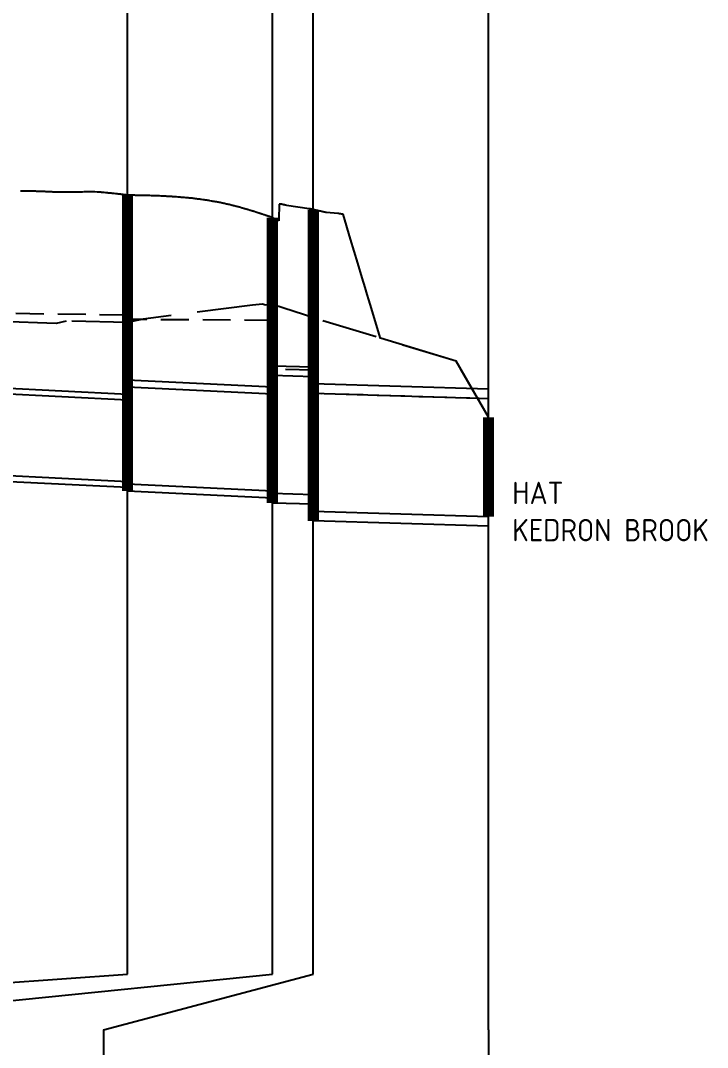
# Model space of a CAD drawing. Header units: metres. Extents: x 27 to 1668, y 87 to 577.
# Drawn here: x 357.2 to 418.8, y 278.4 to 370.5 of the extents above; entities that cross this region are included whole.
import ezdxf

# ---------------------------------------------------------------- set-up
doc = ezdxf.new("R2010")
doc.units = ezdxf.units.M
doc.linetypes.add('DASHED', pattern=[7.5, 5, -2.5])
doc.linetypes.add('HIDDEN', pattern=[3.75, 2.5, -1.25])
for name, color, linetype in [('c_Profile_design', 2, 'Continuous'), ('c_profile_existing', 251, 'DASHED'), ('c_swd_hgl', 150, 'HIDDEN'), ('C_SWD_PIPE_CL', 5, 'Continuous'), ('c_swd_pit', 5, 'Continuous'), ('C_TEXT_TABLE', 1, 'Continuous'), ('XREF', 7, 'Continuous')]:
    doc.layers.add(name, color=color, linetype=linetype)
doc.styles.add('ISO', font='ISOCP.shx')

# ---------------------------------------------------------------- blocks, each defined once
blk = doc.blocks.new('XD_SWD LS')
at = {"layer": 'c_Profile_design'}
for p, q in [((357.261, 355.166), (357.238, 355.165)), ((357.288, 355.166), (357.261, 355.166)), ((357.311, 355.168), (357.288, 355.166)), ((357.339, 355.168), (357.311, 355.168)), ((357.362, 355.17), (357.339, 355.168)), ((357.389, 355.17), (357.362, 355.17)), ((357.412, 355.171), (357.389, 355.17)), ((357.44, 355.171), (357.412, 355.171)), ((357.463, 355.173), (357.44, 355.171)), ((357.49, 355.173), (357.463, 355.173)), ((357.513, 355.174), (357.49, 355.173)), ((357.541, 355.174), (357.513, 355.174)), ((357.564, 355.176), (357.541, 355.174)), ((357.591, 355.176), (357.564, 355.176)), ((357.614, 355.177), (357.591, 355.176)), ((357.642, 355.178), (357.614, 355.177)), ((357.665, 355.179), (357.642, 355.178)), ((357.692, 355.179), (357.665, 355.179)), ((357.715, 355.181), (357.692, 355.179)), ((357.743, 355.181), (357.715, 355.181)), ((357.766, 355.182), (357.743, 355.181)), ((357.793, 355.182), (357.766, 355.182)), ((357.816, 355.184), (357.793, 355.182)), ((357.844, 355.184), (357.816, 355.184)), ((357.866, 355.185), (357.844, 355.184)), ((357.894, 355.185), (357.866, 355.185)), ((357.917, 355.187), (357.894, 355.185)), ((357.94, 355.188), (357.917, 355.187)), ((357.962, 355.186), (357.94, 355.188)), ((357.984, 355.184), (357.962, 355.186)), ((358.01, 355.184), (357.984, 355.184)), ((358.036, 355.185), (358.01, 355.184)), ((358.059, 355.183), (358.036, 355.185)), ((358.085, 355.183), (358.059, 355.183)), ((358.107, 355.181), (358.085, 355.183)), ((358.133, 355.181), (358.107, 355.181)), ((358.155, 355.179), (358.133, 355.181)), ((358.182, 355.18), (358.155, 355.179)), ((358.204, 355.178), (358.182, 355.18)), ((358.23, 355.178), (358.204, 355.178)), ((358.252, 355.176), (358.23, 355.178)), ((358.279, 355.176), (358.252, 355.176)), ((358.301, 355.174), (358.279, 355.176)), ((358.327, 355.175), (358.301, 355.174)), ((358.349, 355.173), (358.327, 355.175)), ((358.375, 355.173), (358.349, 355.173)), ((358.397, 355.171), (358.375, 355.173)), ((358.424, 355.171), (358.397, 355.171)), ((358.446, 355.169), (358.424, 355.171)), ((358.472, 355.17), (358.446, 355.169)), ((358.494, 355.168), (358.472, 355.17)), ((358.52, 355.168), (358.494, 355.168)), ((358.542, 355.166), (358.52, 355.168)), ((358.569, 355.167), (358.542, 355.166)), ((358.591, 355.165), (358.569, 355.167)), ((358.612, 355.163), (358.591, 355.165)), ((358.634, 355.161), (358.612, 355.163)), ((358.655, 355.159), (358.634, 355.161)), ((358.677, 355.157), (358.655, 355.159)), ((358.704, 355.157), (358.677, 355.157)), ((358.725, 355.155), (358.704, 355.157)), ((358.753, 355.155), (358.725, 355.155)), ((358.774, 355.153), (358.753, 355.155)), ((358.801, 355.153), (358.774, 355.153)), ((358.823, 355.152), (358.801, 355.153)), ((358.85, 355.152), (358.823, 355.152)), ((358.871, 355.15), (358.85, 355.152)), ((358.899, 355.15), (358.871, 355.15)), ((358.92, 355.148), (358.899, 355.15)), ((358.947, 355.148), (358.92, 355.148)), ((358.969, 355.146), (358.947, 355.148)), ((358.996, 355.146), (358.969, 355.146)), ((359.024, 355.147), (358.996, 355.146)), ((359.045, 355.145), (359.024, 355.147)), ((359.072, 355.145), (359.045, 355.145)), ((359.093, 355.143), (359.072, 355.145)), ((359.121, 355.143), (359.093, 355.143)), ((359.142, 355.141), (359.121, 355.143)), ((359.17, 355.141), (359.142, 355.141)), ((359.191, 355.139), (359.17, 355.141)), ((359.218, 355.14), (359.191, 355.139)), ((359.239, 355.138), (359.218, 355.14)), ((359.267, 355.138), (359.239, 355.138)), ((359.288, 355.136), (359.267, 355.138)), ((359.316, 355.136), (359.288, 355.136)), ((359.337, 355.134), (359.316, 355.136)), ((359.364, 355.134), (359.337, 355.134)), ((359.385, 355.133), (359.364, 355.134)), ((359.413, 355.133), (359.385, 355.133)), ((359.434, 355.131), (359.413, 355.133)), ((359.462, 355.131), (359.434, 355.131)), ((359.483, 355.129), (359.462, 355.131)), ((359.511, 355.129), (359.483, 355.129)), ((359.531, 355.128), (359.511, 355.129)), ((359.559, 355.128), (359.531, 355.128)), ((359.58, 355.126), (359.559, 355.128)), ((359.608, 355.126), (359.58, 355.126)), ((359.629, 355.124), (359.608, 355.126)), ((359.657, 355.124), (359.629, 355.124)), ((359.677, 355.123), (359.657, 355.124)), ((359.698, 355.121), (359.677, 355.123)), ((359.719, 355.119), (359.698, 355.121)), ((359.74, 355.117), (359.719, 355.119)), ((359.76, 355.115), (359.74, 355.117)), ((359.781, 355.113), (359.76, 355.115)), ((359.809, 355.113), (359.781, 355.113)), ((359.829, 355.111), (359.809, 355.113)), ((359.857, 355.111), (359.829, 355.111)), ((359.877, 355.11), (359.857, 355.111)), ((359.905, 355.109), (359.877, 355.11)), ((359.926, 355.108), (359.905, 355.109)), ((359.954, 355.107), (359.926, 355.108)), ((359.974, 355.106), (359.954, 355.107)), ((360.002, 355.105), (359.974, 355.106)), ((360.023, 355.104), (360.002, 355.105)), ((360.05, 355.103), (360.023, 355.104)), ((360.071, 355.102), (360.05, 355.103)), ((360.099, 355.102), (360.071, 355.102)), ((360.119, 355.1), (360.099, 355.102)), ((360.147, 355.1), (360.119, 355.1)), ((360.168, 355.098), (360.147, 355.1)), ((360.196, 355.098), (360.168, 355.098)), ((360.216, 355.096), (360.196, 355.098)), ((360.244, 355.096), (360.216, 355.096)), ((360.264, 355.094), (360.244, 355.096)), ((360.292, 355.094), (360.264, 355.094)), ((360.313, 355.092), (360.292, 355.094)), ((360.341, 355.092), (360.313, 355.092)), ((360.361, 355.09), (360.341, 355.092)), ((360.389, 355.09), (360.361, 355.09)), ((360.41, 355.088), (360.389, 355.09)), ((360.438, 355.088), (360.41, 355.088)), ((360.458, 355.086), (360.438, 355.088)), ((360.486, 355.086), (360.458, 355.086)), ((360.514, 355.086), (360.486, 355.086)), ((360.534, 355.084), (360.514, 355.086)), ((360.562, 355.084), (360.534, 355.084)), ((360.583, 355.082), (360.562, 355.084)), ((360.611, 355.082), (360.583, 355.082)), ((360.631, 355.08), (360.611, 355.082)), ((360.659, 355.08), (360.631, 355.08)), ((360.679, 355.078), (360.659, 355.08)), ((360.708, 355.078), (360.679, 355.078)), ((360.728, 355.076), (360.708, 355.078)), ((360.756, 355.076), (360.728, 355.076)), ((360.776, 355.074), (360.756, 355.076)), ((360.796, 355.073), (360.776, 355.074)), ((360.918, 355.071), (360.796, 355.073)), ((360.938, 355.072), (360.918, 355.071)), ((360.958, 355.073), (360.938, 355.072)), ((360.978, 355.075), (360.958, 355.073)), ((360.998, 355.076), (360.978, 355.075)), ((361.027, 355.075), (360.998, 355.076)), ((361.047, 355.076), (361.027, 355.075)), ((361.075, 355.076), (361.047, 355.076)), ((361.095, 355.077), (361.075, 355.076)), ((361.123, 355.076), (361.095, 355.077)), ((361.144, 355.078), (361.123, 355.076)), ((361.172, 355.077), (361.144, 355.078)), ((361.192, 355.078), (361.172, 355.077)), ((361.22, 355.078), (361.192, 355.078)), ((361.24, 355.079), (361.22, 355.078)), ((361.269, 355.078), (361.24, 355.079)), ((361.289, 355.08), (361.269, 355.078)), ((361.317, 355.079), (361.289, 355.08)), ((361.337, 355.08), (361.317, 355.079)), ((361.365, 355.08), (361.337, 355.08)), ((361.386, 355.081), (361.365, 355.08)), ((361.414, 355.08), (361.386, 355.081)), ((361.434, 355.082), (361.414, 355.08)), ((361.462, 355.081), (361.434, 355.082)), ((361.482, 355.082), (361.462, 355.081)), ((361.51, 355.082), (361.482, 355.082)), ((361.531, 355.083), (361.51, 355.082)), ((361.559, 355.082), (361.531, 355.083)), ((361.579, 355.084), (361.559, 355.082)), ((361.607, 355.083), (361.579, 355.084)), ((361.628, 355.084), (361.607, 355.083)), ((361.656, 355.084), (361.628, 355.084)), ((361.684, 355.083), (361.656, 355.084)), ((361.704, 355.084), (361.684, 355.083)), ((361.732, 355.084), (361.704, 355.084)), ((361.753, 355.085), (361.732, 355.084)), ((361.78, 355.085), (361.753, 355.085)), ((361.801, 355.086), (361.78, 355.085)), ((361.829, 355.085), (361.801, 355.086)), ((361.849, 355.087), (361.829, 355.085)), ((361.877, 355.086), (361.849, 355.087)), ((361.898, 355.087), (361.877, 355.086)), ((361.926, 355.087), (361.898, 355.087)), ((361.946, 355.088), (361.926, 355.087)), ((361.974, 355.087), (361.946, 355.088)), ((361.995, 355.089), (361.974, 355.087)), ((362.015, 355.09), (361.995, 355.089)), ((362.036, 355.091), (362.015, 355.09)), ((362.056, 355.092), (362.036, 355.091)), ((362.076, 355.093), (362.056, 355.092)), ((362.097, 355.095), (362.076, 355.093)), ((362.125, 355.094), (362.097, 355.095)), ((362.145, 355.095), (362.125, 355.094)), ((362.173, 355.094), (362.145, 355.095)), ((362.194, 355.095), (362.173, 355.094)), ((362.221, 355.094), (362.194, 355.095)), ((362.242, 355.096), (362.221, 355.094)), ((362.27, 355.095), (362.242, 355.096)), ((362.29, 355.096), (362.27, 355.095)), ((362.318, 355.095), (362.29, 355.096)), ((362.338, 355.096), (362.318, 355.095)), ((362.366, 355.096), (362.338, 355.096)), ((362.387, 355.097), (362.366, 355.096)), ((362.414, 355.096), (362.387, 355.097)), ((362.435, 355.097), (362.414, 355.096)), ((362.463, 355.096), (362.435, 355.097)), ((362.483, 355.098), (362.463, 355.096)), ((362.511, 355.097), (362.483, 355.098)), ((362.532, 355.098), (362.511, 355.097)), ((362.559, 355.097), (362.532, 355.098)), ((362.58, 355.099), (362.559, 355.097)), ((362.608, 355.098), (362.58, 355.099)), ((362.628, 355.099), (362.608, 355.098)), ((362.656, 355.098), (362.628, 355.099)), ((362.677, 355.099), (362.656, 355.098)), ((362.704, 355.099), (362.677, 355.099)), ((362.725, 355.1), (362.704, 355.099)), ((362.753, 355.099), (362.725, 355.1)), ((362.773, 355.1), (362.753, 355.099)), ((362.801, 355.099), (362.773, 355.1)), ((362.822, 355.101), (362.801, 355.099)), ((362.849, 355.1), (362.822, 355.101)), ((362.87, 355.101), (362.849, 355.1)), ((362.897, 355.1), (362.87, 355.101)), ((362.918, 355.102), (362.897, 355.1)), ((362.946, 355.101), (362.918, 355.102)), ((362.967, 355.102), (362.946, 355.101)), ((362.994, 355.101), (362.967, 355.102)), ((363.015, 355.103), (362.994, 355.101)), ((363.042, 355.102), (363.015, 355.103)), ((363.063, 355.103), (363.042, 355.102)), ((363.091, 355.102), (363.063, 355.103)), ((363.112, 355.103), (363.091, 355.102)), ((363.133, 355.105), (363.112, 355.103)), ((363.154, 355.106), (363.133, 355.105)), ((363.175, 355.107), (363.154, 355.106)), ((363.196, 355.108), (363.175, 355.107)), ((363.217, 355.11), (363.196, 355.108)), ((363.244, 355.109), (363.217, 355.11)), ((363.265, 355.11), (363.244, 355.109)), ((363.292, 355.109), (363.265, 355.11)), ((363.314, 355.11), (363.292, 355.109)), ((363.341, 355.109), (363.314, 355.11)), ((363.362, 355.11), (363.341, 355.109)), ((363.389, 355.109), (363.362, 355.11)), ((363.41, 355.11), (363.389, 355.109)), ((363.437, 355.109), (363.41, 355.11)), ((363.458, 355.111), (363.437, 355.109)), ((363.485, 355.11), (363.458, 355.111)), ((363.507, 355.111), (363.485, 355.11)), ((363.533, 355.11), (363.507, 355.111)), ((363.555, 355.111), (363.533, 355.11)), ((363.582, 355.11), (363.555, 355.111)), ((363.603, 355.111), (363.582, 355.11)), ((363.63, 355.11), (363.603, 355.111)), ((363.651, 355.112), (363.63, 355.11)), ((363.678, 355.111), (363.651, 355.112)), ((363.7, 355.112), (363.678, 355.111)), ((363.726, 355.111), (363.7, 355.112)), ((363.748, 355.112), (363.726, 355.111)), ((363.775, 355.111), (363.748, 355.112)), ((363.796, 355.113), (363.775, 355.111)), ((363.823, 355.112), (363.796, 355.113)), ((363.844, 355.113), (363.823, 355.112)), ((363.871, 355.112), (363.844, 355.113)), ((363.893, 355.113), (363.871, 355.112)), ((363.919, 355.112), (363.893, 355.113)), ((364.133, 355.098), (363.919, 355.112)), ((364.155, 355.096), (364.133, 355.098)), ((364.182, 355.095), (364.155, 355.096)), ((364.204, 355.092), (364.182, 355.095)), ((364.231, 355.091), (364.204, 355.092)), ((364.253, 355.088), (364.231, 355.091)), ((364.28, 355.088), (364.253, 355.088)), ((364.302, 355.085), (364.28, 355.088)), ((364.328, 355.084), (364.302, 355.085)), ((364.35, 355.081), (364.328, 355.084)), ((364.377, 355.08), (364.35, 355.081)), ((364.399, 355.078), (364.377, 355.08)), ((364.426, 355.077), (364.399, 355.078)), ((364.448, 355.074), (364.426, 355.077)), ((364.47, 355.071), (364.448, 355.074)), ((364.492, 355.068), (364.47, 355.071)), ((364.514, 355.066), (364.492, 355.068)), ((364.537, 355.063), (364.514, 355.066)), ((364.559, 355.06), (364.537, 355.063)), ((364.581, 355.058), (364.559, 355.06)), ((364.608, 355.056), (364.581, 355.058)), ((364.63, 355.054), (364.608, 355.056)), ((364.657, 355.052), (364.63, 355.054)), ((364.679, 355.05), (364.657, 355.052)), ((364.706, 355.048), (364.679, 355.05)), ((364.728, 355.046), (364.706, 355.048)), ((364.755, 355.044), (364.728, 355.046)), ((364.891, 355.027), (364.755, 355.044)), ((364.918, 355.026), (364.891, 355.027)), ((364.941, 355.023), (364.918, 355.026)), ((364.967, 355.021), (364.941, 355.023)), ((364.99, 355.018), (364.967, 355.021)), ((365.017, 355.017), (364.99, 355.018)), ((365.04, 355.014), (365.017, 355.017)), ((365.066, 355.012), (365.04, 355.014)), ((365.09, 355.009), (365.066, 355.012)), ((365.116, 355.008), (365.09, 355.009)), ((365.139, 355.005), (365.116, 355.008)), ((365.165, 355.004), (365.139, 355.005)), ((365.189, 355), (365.165, 355.004)), ((365.215, 354.999), (365.189, 355)), ((365.239, 354.996), (365.215, 354.999)), ((365.264, 354.995), (365.239, 354.996)), ((365.288, 354.992), (365.264, 354.995)), ((365.314, 354.99), (365.288, 354.992)), ((365.338, 354.987), (365.314, 354.99)), ((365.364, 354.986), (365.338, 354.987)), ((365.387, 354.983), (365.364, 354.986)), ((365.413, 354.981), (365.387, 354.983)), ((365.437, 354.978), (365.413, 354.981)), ((365.463, 354.977), (365.437, 354.978)), ((365.487, 354.974), (365.463, 354.977)), ((365.512, 354.972), (365.487, 354.974)), ((365.536, 354.969), (365.512, 354.972)), ((365.562, 354.968), (365.536, 354.969)), ((365.586, 354.964), (365.562, 354.968)), ((365.611, 354.963), (365.586, 354.964)), ((365.636, 354.96), (365.611, 354.963)), ((365.783, 354.939), (365.636, 354.96)), ((365.809, 354.938), (365.783, 354.939)), ((365.834, 354.934), (365.809, 354.938)), ((365.859, 354.933), (365.834, 354.934)), ((365.884, 354.929), (365.859, 354.933)), ((365.899, 354.929), (365.884, 354.929)), ((365.924, 354.925), (365.899, 354.929)), ((365.949, 354.921), (365.924, 354.925)), ((365.975, 354.918), (365.949, 354.921)), ((366, 354.914), (365.975, 354.918)), ((366.026, 354.912), (366, 354.914)), ((366.051, 354.909), (366.026, 354.912)), ((366.076, 354.907), (366.051, 354.909)), ((366.102, 354.903), (366.076, 354.907)), ((366.127, 354.902), (366.102, 354.903)), ((366.153, 354.898), (366.127, 354.902)), ((366.178, 354.896), (366.153, 354.898)), ((366.204, 354.893), (366.178, 354.896)), ((366.229, 354.891), (366.204, 354.893)), ((366.255, 354.887), (366.229, 354.891)), ((366.28, 354.886), (366.255, 354.887)), ((366.306, 354.882), (366.28, 354.886)), ((366.33, 354.88), (366.306, 354.882)), ((366.357, 354.877), (366.33, 354.88)), ((366.381, 354.875), (366.357, 354.877)), ((366.408, 354.871), (366.381, 354.875)), ((366.432, 354.87), (366.408, 354.871)), ((366.458, 354.866), (366.432, 354.87)), ((366.619, 354.841), (366.458, 354.866)), ((366.644, 354.84), (366.619, 354.841)), ((366.671, 354.836), (366.644, 354.84)), ((366.695, 354.834), (366.671, 354.836)), ((366.723, 354.83), (366.695, 354.834)), ((366.747, 354.828), (366.723, 354.83)), ((366.774, 354.824), (366.747, 354.828)), ((366.799, 354.822), (366.774, 354.824)), ((366.826, 354.818), (366.799, 354.822)), ((366.841, 354.817), (366.826, 354.818)), ((366.85, 354.817), (366.841, 354.817)), ((366.878, 354.816), (366.85, 354.817)), ((366.902, 354.817), (366.878, 354.816)), ((366.929, 354.816), (366.902, 354.817)), ((366.953, 354.817), (366.929, 354.816)), ((366.98, 354.816), (366.953, 354.817)), ((367.004, 354.817), (366.98, 354.816)), ((367.031, 354.816), (367.004, 354.817)), ((367.056, 354.817), (367.031, 354.816)), ((367.083, 354.816), (367.056, 354.817)), ((367.107, 354.817), (367.083, 354.816)), ((367.134, 354.816), (367.107, 354.817)), ((367.158, 354.818), (367.134, 354.816)), ((367.185, 354.816), (367.158, 354.818)), ((367.212, 354.815), (367.185, 354.816)), ((367.238, 354.814), (367.212, 354.815)), ((367.264, 354.813), (367.238, 354.814)), ((367.291, 354.812), (367.264, 354.813)), ((367.445, 354.805), (367.291, 354.812)), ((367.471, 354.803), (367.445, 354.805)), ((367.496, 354.802), (367.471, 354.803)), ((367.522, 354.8), (367.496, 354.802)), ((367.546, 354.801), (367.522, 354.8)), ((367.572, 354.8), (367.546, 354.801)), ((367.596, 354.801), (367.572, 354.8)), ((367.622, 354.8), (367.596, 354.801)), ((367.646, 354.801), (367.622, 354.8)), ((367.671, 354.799), (367.646, 354.801)), ((367.697, 354.8), (367.671, 354.799)), ((367.721, 354.799), (367.697, 354.8)), ((367.747, 354.8), (367.721, 354.799)), ((367.771, 354.798), (367.747, 354.8)), ((367.797, 354.799), (367.771, 354.798)), ((367.821, 354.798), (367.797, 354.799)), ((367.847, 354.799), (367.821, 354.798)), ((367.871, 354.798), (367.847, 354.799)), ((367.897, 354.799), (367.871, 354.798)), ((367.921, 354.797), (367.897, 354.799)), ((367.947, 354.798), (367.921, 354.797)), ((367.971, 354.797), (367.947, 354.798)), ((367.997, 354.798), (367.971, 354.797)), ((368.021, 354.797), (367.997, 354.798)), ((368.047, 354.798), (368.021, 354.797)), ((368.071, 354.797), (368.047, 354.798)), ((368.097, 354.798), (368.071, 354.797)), ((368.121, 354.796), (368.097, 354.798)), ((368.147, 354.797), (368.121, 354.796)), ((368.291, 354.789), (368.147, 354.797)), ((368.315, 354.787), (368.291, 354.789)), ((368.341, 354.788), (368.315, 354.787)), ((368.364, 354.787), (368.341, 354.788)), ((368.39, 354.788), (368.364, 354.787)), ((368.414, 354.786), (368.39, 354.788)), ((368.44, 354.787), (368.414, 354.786)), ((368.463, 354.786), (368.44, 354.787)), ((368.49, 354.787), (368.463, 354.786)), ((368.513, 354.785), (368.49, 354.787)), ((368.539, 354.786), (368.513, 354.785)), ((368.563, 354.785), (368.539, 354.786)), ((368.589, 354.786), (368.563, 354.785)), ((368.612, 354.784), (368.589, 354.786)), ((368.638, 354.785), (368.612, 354.784)), ((368.662, 354.784), (368.638, 354.785)), ((368.685, 354.782), (368.662, 354.784)), ((368.708, 354.781), (368.685, 354.782)), ((368.731, 354.779), (368.708, 354.781)), ((368.754, 354.778), (368.731, 354.779)), ((368.777, 354.776), (368.754, 354.778)), ((368.8, 354.775), (368.777, 354.776)), ((368.826, 354.775), (368.8, 354.775)), ((368.849, 354.774), (368.826, 354.775)), ((368.985, 354.764), (368.849, 354.774)), ((369.008, 354.762), (368.985, 354.764)), ((369.034, 354.763), (369.008, 354.762)), ((369.056, 354.761), (369.034, 354.763)), ((369.083, 354.762), (369.056, 354.761)), ((369.105, 354.76), (369.083, 354.762)), ((369.132, 354.76), (369.105, 354.76)), ((369.154, 354.759), (369.132, 354.76)), ((369.181, 354.759), (369.154, 354.759)), ((369.203, 354.758), (369.181, 354.759)), ((369.23, 354.758), (369.203, 354.758)), ((369.252, 354.756), (369.23, 354.758)), ((369.278, 354.757), (369.252, 354.756)), ((369.301, 354.755), (369.278, 354.757)), ((369.327, 354.756), (369.301, 354.755)), ((369.35, 354.754), (369.327, 354.756)), ((369.376, 354.755), (369.35, 354.754)), ((369.403, 354.756), (369.376, 354.755)), ((369.425, 354.754), (369.403, 354.756)), ((369.452, 354.755), (369.425, 354.754)), ((369.474, 354.753), (369.452, 354.755)), ((369.501, 354.754), (369.474, 354.753)), ((369.523, 354.752), (369.501, 354.754)), ((369.55, 354.753), (369.523, 354.752)), ((369.572, 354.751), (369.55, 354.753)), ((369.599, 354.752), (369.572, 354.751)), ((369.621, 354.75), (369.599, 354.752)), ((369.648, 354.751), (369.621, 354.75)), ((369.67, 354.749), (369.648, 354.751)), ((369.697, 354.75), (369.67, 354.749)), ((369.719, 354.748), (369.697, 354.75)), ((369.849, 354.736), (369.719, 354.748)), ((369.871, 354.734), (369.849, 354.736)), ((369.898, 354.735), (369.871, 354.734)), ((369.92, 354.733), (369.898, 354.735)), ((369.947, 354.734), (369.92, 354.733)), ((369.968, 354.731), (369.947, 354.734)), ((369.995, 354.732), (369.968, 354.731)), ((370.017, 354.73), (369.995, 354.732)), ((370.044, 354.731), (370.017, 354.73)), ((370.065, 354.729), (370.044, 354.731)), ((370.087, 354.727), (370.065, 354.729)), ((370.109, 354.725), (370.087, 354.727)), ((370.13, 354.723), (370.109, 354.725)), ((370.152, 354.72), (370.13, 354.723)), ((370.173, 354.718), (370.152, 354.72)), ((370.195, 354.716), (370.173, 354.718)), ((370.222, 354.717), (370.195, 354.716)), ((370.243, 354.714), (370.222, 354.717)), ((370.27, 354.715), (370.243, 354.714)), ((370.292, 354.713), (370.27, 354.715)), ((370.319, 354.713), (370.292, 354.713)), ((370.34, 354.711), (370.319, 354.713)), ((370.367, 354.711), (370.34, 354.711)), ((370.389, 354.709), (370.367, 354.711)), ((370.517, 354.695), (370.389, 354.709)), ((370.544, 354.696), (370.517, 354.695)), ((370.565, 354.693), (370.544, 354.696)), ((370.592, 354.694), (370.565, 354.693)), ((370.614, 354.691), (370.592, 354.694)), ((370.641, 354.691), (370.614, 354.691)), ((370.662, 354.689), (370.641, 354.691)), ((370.689, 354.689), (370.662, 354.689)), ((370.71, 354.687), (370.689, 354.689)), ((370.738, 354.687), (370.71, 354.687)), ((370.759, 354.685), (370.738, 354.687)), ((370.786, 354.685), (370.759, 354.685)), ((370.807, 354.682), (370.786, 354.685)), ((370.834, 354.683), (370.807, 354.682)), ((370.856, 354.68), (370.834, 354.683)), ((370.883, 354.681), (370.856, 354.68)), ((370.904, 354.678), (370.883, 354.681)), ((370.931, 354.678), (370.904, 354.678)), ((370.953, 354.676), (370.931, 354.678)), ((370.98, 354.676), (370.953, 354.676)), ((371.001, 354.674), (370.98, 354.676)), ((371.028, 354.674), (371.001, 354.674)), ((371.049, 354.672), (371.028, 354.674)), ((371.077, 354.672), (371.049, 354.672)), ((371.098, 354.67), (371.077, 354.672)), ((371.125, 354.67), (371.098, 354.67)), ((371.146, 354.667), (371.125, 354.67)), ((371.173, 354.668), (371.146, 354.667)), ((371.195, 354.665), (371.173, 354.668)), ((371.222, 354.666), (371.195, 354.665)), ((371.243, 354.663), (371.222, 354.666)), ((371.371, 354.647), (371.243, 354.663)), ((371.398, 354.647), (371.371, 354.647)), ((371.419, 354.644), (371.398, 354.647)), ((371.44, 354.641), (371.419, 354.644)), ((371.461, 354.639), (371.44, 354.641)), ((371.483, 354.636), (371.461, 354.639)), ((371.504, 354.633), (371.483, 354.636)), ((371.526, 354.63), (371.504, 354.633)), ((371.547, 354.627), (371.526, 354.63)), ((371.568, 354.624), (371.547, 354.627)), ((371.595, 354.624), (371.568, 354.624)), ((371.617, 354.621), (371.595, 354.624)), ((371.644, 354.62), (371.617, 354.621)), ((371.665, 354.618), (371.644, 354.62)), ((371.692, 354.617), (371.665, 354.618)), ((371.714, 354.614), (371.692, 354.617)), ((371.741, 354.614), (371.714, 354.614)), ((371.763, 354.611), (371.741, 354.614)), ((371.79, 354.611), (371.763, 354.611)), ((371.811, 354.608), (371.79, 354.611)), ((371.838, 354.608), (371.811, 354.608)), ((371.86, 354.605), (371.838, 354.608)), ((371.887, 354.604), (371.86, 354.605)), ((371.908, 354.602), (371.887, 354.604)), ((371.935, 354.601), (371.908, 354.602)), ((372.065, 354.582), (371.935, 354.601)), ((372.087, 354.579), (372.065, 354.582)), ((372.113, 354.578), (372.087, 354.579)), ((372.135, 354.575), (372.113, 354.578)), ((372.162, 354.575), (372.135, 354.575)), ((372.184, 354.571), (372.162, 354.575)), ((372.211, 354.571), (372.184, 354.571)), ((372.232, 354.567), (372.211, 354.571)), ((372.259, 354.567), (372.232, 354.567)), ((372.281, 354.564), (372.259, 354.567)), ((372.308, 354.563), (372.281, 354.564)), ((372.33, 354.56), (372.308, 354.563)), ((372.356, 354.56), (372.33, 354.56)), ((372.378, 354.556), (372.356, 354.56)), ((372.405, 354.556), (372.378, 354.556)), ((372.427, 354.552), (372.405, 354.556)), ((372.453, 354.552), (372.427, 354.552)), ((372.475, 354.549), (372.453, 354.552)), ((372.502, 354.548), (372.475, 354.549)), ((372.524, 354.545), (372.502, 354.548)), ((372.551, 354.544), (372.524, 354.545)), ((372.573, 354.541), (372.551, 354.544)), ((372.599, 354.541), (372.573, 354.541)), ((372.621, 354.537), (372.599, 354.541)), ((372.648, 354.537), (372.621, 354.537)), ((372.67, 354.533), (372.648, 354.537)), ((372.692, 354.53), (372.67, 354.533)), ((372.714, 354.526), (372.692, 354.53)), ((372.848, 354.503), (372.714, 354.526)), ((372.871, 354.499), (372.848, 354.503)), ((372.893, 354.495), (372.871, 354.499)), ((372.916, 354.491), (372.893, 354.495)), ((372.939, 354.486), (372.916, 354.491)), ((372.965, 354.485), (372.939, 354.486)), ((372.988, 354.481), (372.965, 354.485)), ((373.014, 354.48), (372.988, 354.481)), ((373.037, 354.476), (373.014, 354.48)), ((373.063, 354.475), (373.037, 354.476)), ((373.086, 354.471), (373.063, 354.475)), ((373.113, 354.47), (373.086, 354.471)), ((373.135, 354.466), (373.113, 354.47)), ((373.162, 354.465), (373.135, 354.466)), ((373.185, 354.46), (373.162, 354.465)), ((373.211, 354.46), (373.185, 354.46)), ((373.234, 354.455), (373.211, 354.46)), ((373.26, 354.454), (373.234, 354.455)), ((373.283, 354.45), (373.26, 354.454)), ((373.309, 354.449), (373.283, 354.45)), ((373.332, 354.445), (373.309, 354.449)), ((373.358, 354.444), (373.332, 354.445)), ((373.381, 354.44), (373.358, 354.444)), ((373.407, 354.439), (373.381, 354.44)), ((373.431, 354.434), (373.407, 354.439)), ((373.456, 354.433), (373.431, 354.434)), ((373.48, 354.429), (373.456, 354.433)), ((373.621, 354.401), (373.48, 354.429)), ((373.647, 354.4), (373.621, 354.401)), ((373.671, 354.395), (373.647, 354.4)), ((373.696, 354.394), (373.671, 354.395)), ((373.72, 354.389), (373.696, 354.394)), ((373.746, 354.388), (373.72, 354.389)), ((373.77, 354.383), (373.746, 354.388)), ((373.795, 354.382), (373.77, 354.383)), ((373.819, 354.376), (373.795, 354.382)), ((373.845, 354.376), (373.819, 354.376)), ((373.869, 354.37), (373.845, 354.376)), ((373.894, 354.369), (373.869, 354.37)), ((373.918, 354.364), (373.894, 354.369)), ((373.943, 354.363), (373.918, 354.364)), ((373.968, 354.358), (373.943, 354.363)), ((373.993, 354.357), (373.968, 354.358)), ((374.017, 354.352), (373.993, 354.357)), ((374.042, 354.351), (374.017, 354.352)), ((374.066, 354.346), (374.042, 354.351)), ((374.091, 354.34), (374.066, 354.346)), ((374.116, 354.335), (374.091, 354.34)), ((374.14, 354.33), (374.116, 354.335)), ((374.165, 354.324), (374.14, 354.33)), ((374.19, 354.319), (374.165, 354.324)), ((374.215, 354.314), (374.19, 354.319)), ((374.368, 354.279), (374.215, 354.314)), ((374.393, 354.277), (374.368, 354.279)), ((374.419, 354.271), (374.393, 354.277)), ((374.443, 354.269), (374.419, 354.271)), ((374.469, 354.263), (374.443, 354.269)), ((374.494, 354.261), (374.469, 354.263)), ((374.52, 354.255), (374.494, 354.261)), ((374.544, 354.253), (374.52, 354.255)), ((374.57, 354.247), (374.544, 354.253)), ((374.595, 354.245), (374.57, 354.247)), ((374.621, 354.239), (374.595, 354.245)), ((374.645, 354.237), (374.621, 354.239)), ((374.671, 354.231), (374.645, 354.237)), ((374.695, 354.229), (374.671, 354.231)), ((374.722, 354.223), (374.695, 354.229)), ((374.746, 354.221), (374.722, 354.223)), ((374.773, 354.214), (374.746, 354.221)), ((374.796, 354.213), (374.773, 354.214)), ((374.823, 354.206), (374.796, 354.213)), ((374.847, 354.205), (374.823, 354.206)), ((374.874, 354.198), (374.847, 354.205)), ((374.897, 354.196), (374.874, 354.198)), ((374.924, 354.19), (374.897, 354.196)), ((374.948, 354.188), (374.924, 354.19)), ((374.975, 354.181), (374.948, 354.188)), ((374.998, 354.18), (374.975, 354.181)), ((375.025, 354.173), (374.998, 354.18)), ((375.049, 354.171), (375.025, 354.173)), ((375.076, 354.165), (375.049, 354.171)), ((375.099, 354.163), (375.076, 354.165)), ((375.127, 354.156), (375.099, 354.163)), ((375.15, 354.155), (375.127, 354.156)), ((375.316, 354.111), (375.15, 354.155)), ((375.344, 354.103), (375.316, 354.111)), ((375.367, 354.101), (375.344, 354.103)), ((375.395, 354.093), (375.367, 354.101)), ((375.418, 354.092), (375.395, 354.093)), ((375.446, 354.084), (375.418, 354.092)), ((375.469, 354.082), (375.446, 354.084)), ((375.498, 354.074), (375.469, 354.082)), ((375.52, 354.072), (375.498, 354.074)), ((375.549, 354.064), (375.52, 354.072)), ((375.578, 354.056), (375.549, 354.064)), ((375.607, 354.048), (375.578, 354.056)), ((375.636, 354.04), (375.607, 354.048)), ((375.666, 354.032), (375.636, 354.04)), ((375.696, 354.023), (375.666, 354.032)), ((375.726, 354.015), (375.696, 354.023)), ((375.748, 354.012), (375.726, 354.015)), ((375.778, 354.004), (375.748, 354.012)), ((375.8, 354.002), (375.778, 354.004)), ((375.83, 353.993), (375.8, 354.002)), ((375.852, 353.991), (375.83, 353.993)), ((375.882, 353.982), (375.852, 353.991)), ((375.904, 353.98), (375.882, 353.982)), ((375.934, 353.971), (375.904, 353.98)), ((375.956, 353.969), (375.934, 353.971)), ((376.143, 353.913), (375.956, 353.969)), ((376.164, 353.911), (376.143, 353.913)), ((376.196, 353.901), (376.164, 353.911)), ((376.217, 353.899), (376.196, 353.901)), ((376.249, 353.889), (376.217, 353.899)), ((376.269, 353.886), (376.249, 353.889)), ((376.301, 353.876), (376.269, 353.886)), ((376.322, 353.874), (376.301, 353.876)), ((376.354, 353.864), (376.322, 353.874)), ((376.374, 353.861), (376.354, 353.864)), ((376.407, 353.851), (376.374, 353.861)), ((376.427, 353.849), (376.407, 353.851)), ((376.46, 353.838), (376.427, 353.849)), ((376.479, 353.836), (376.46, 353.838)), ((376.512, 353.826), (376.479, 353.836)), ((376.532, 353.824), (376.512, 353.826)), ((376.565, 353.813), (376.532, 353.824)), ((376.584, 353.811), (376.565, 353.813)), ((376.618, 353.8), (376.584, 353.811)), ((376.637, 353.798), (376.618, 353.8)), ((376.67, 353.787), (376.637, 353.798)), ((376.689, 353.785), (376.67, 353.787)), ((376.723, 353.774), (376.689, 353.785)), ((376.742, 353.772), (376.723, 353.774)), ((376.776, 353.761), (376.742, 353.772)), ((376.795, 353.759), (376.776, 353.761)), ((376.829, 353.748), (376.795, 353.759)), ((376.847, 353.746), (376.829, 353.748)), ((376.881, 353.735), (376.847, 353.746)), ((376.9, 353.732), (376.881, 353.735)), ((376.934, 353.721), (376.9, 353.732)), ((376.969, 353.71), (376.934, 353.721)), ((377.112, 353.663), (376.969, 353.71)), ((377.149, 353.651), (377.112, 353.663)), ((377.186, 353.638), (377.149, 353.651)), ((377.223, 353.626), (377.186, 353.638)), ((377.261, 353.614), (377.223, 353.626)), ((377.278, 353.611), (377.261, 353.614)), ((377.316, 353.598), (377.278, 353.611)), ((377.333, 353.596), (377.316, 353.598)), ((377.371, 353.583), (377.333, 353.596)), ((377.388, 353.58), (377.371, 353.583)), ((377.426, 353.567), (377.388, 353.58)), ((377.443, 353.565), (377.426, 353.567)), ((377.481, 353.552), (377.443, 353.565)), ((377.498, 353.549), (377.481, 353.552)), ((377.537, 353.536), (377.498, 353.549)), ((377.553, 353.534), (377.537, 353.536)), ((377.592, 353.521), (377.553, 353.534)), ((377.608, 353.518), (377.592, 353.521)), ((377.647, 353.505), (377.608, 353.518)), ((377.662, 353.502), (377.647, 353.505)), ((377.702, 353.489), (377.662, 353.502)), ((377.717, 353.487), (377.702, 353.489)), ((377.757, 353.473), (377.717, 353.487)), ((377.772, 353.471), (377.757, 353.473)), ((377.813, 353.457), (377.772, 353.471)), ((377.827, 353.455), (377.813, 353.457)), ((377.868, 353.441), (377.827, 353.455)), ((377.882, 353.438), (377.868, 353.441)), ((377.923, 353.424), (377.882, 353.438)), ((377.937, 353.422), (377.923, 353.424)), ((377.978, 353.408), (377.937, 353.422)), ((380.45, 354.011), (380.414, 352.648)), ((380.466, 354.011), (380.45, 354.011)), ((380.561, 354.012), (380.466, 354.011)), ((380.57, 354.01), (380.561, 354.012)), ((380.645, 353.995), (380.57, 354.01)), ((380.715, 353.981), (380.645, 353.995)), ((380.778, 353.969), (380.715, 353.981)), ((380.838, 353.957), (380.778, 353.969)), ((380.846, 353.955), (380.838, 353.957)), ((380.905, 353.943), (380.846, 353.955)), ((380.915, 353.941), (380.905, 353.943)), ((380.972, 353.93), (380.915, 353.941)), ((380.985, 353.927), (380.972, 353.93)), ((381.04, 353.916), (380.985, 353.927)), ((381.054, 353.913), (381.04, 353.916)), ((381.108, 353.902), (381.054, 353.913)), ((383.134, 353.603), (381.108, 353.902)), ((383.15, 353.601), (383.134, 353.603)), ((383.179, 353.593), (383.15, 353.601)), ((383.195, 353.59), (383.179, 353.593)), ((383.225, 353.583), (383.195, 353.59)), ((383.241, 353.58), (383.225, 353.583)), ((383.27, 353.572), (383.241, 353.58)), ((383.286, 353.57), (383.27, 353.572)), ((383.315, 353.562), (383.286, 353.57)), ((383.331, 353.559), (383.315, 353.562)), ((383.36, 353.551), (383.331, 353.559)), ((383.376, 353.549), (383.36, 353.551)), ((383.405, 353.541), (383.376, 353.549)), ((383.421, 353.538), (383.405, 353.541)), ((383.451, 353.53), (383.421, 353.538)), ((383.466, 353.528), (383.451, 353.53)), ((383.496, 353.519), (383.466, 353.528)), ((383.499, 353.519), (383.496, 353.519)), ((383.512, 353.517), (383.499, 353.519)), ((383.543, 353.509), (383.512, 353.517)), ((383.559, 353.506), (383.543, 353.509)), ((383.59, 353.498), (383.559, 353.506)), ((383.606, 353.496), (383.59, 353.498)), ((383.637, 353.488), (383.606, 353.496)), ((383.653, 353.485), (383.637, 353.488)), ((383.684, 353.477), (383.653, 353.485)), ((383.7, 353.475), (383.684, 353.477)), ((383.731, 353.466), (383.7, 353.475)), ((383.747, 353.464), (383.731, 353.466)), ((383.778, 353.456), (383.747, 353.464)), ((383.794, 353.453), (383.778, 353.456)), ((383.825, 353.445), (383.794, 353.453)), ((383.841, 353.443), (383.825, 353.445)), ((383.872, 353.434), (383.841, 353.443)), ((383.888, 353.432), (383.872, 353.434)), ((383.919, 353.424), (383.888, 353.432)), ((383.935, 353.421), (383.919, 353.424)), ((383.966, 353.413), (383.935, 353.421)), ((383.982, 353.411), (383.966, 353.413)), ((384.013, 353.402), (383.982, 353.411)), ((377.992, 353.406), (377.978, 353.408)), ((378.034, 353.392), (377.992, 353.406)), ((378.047, 353.389), (378.034, 353.392)), ((378.061, 353.387), (378.047, 353.389)), ((378.103, 353.373), (378.061, 353.387)), ((378.116, 353.371), (378.103, 353.373)), ((378.158, 353.356), (378.116, 353.371)), ((378.171, 353.354), (378.158, 353.356)), ((378.213, 353.34), (378.171, 353.354)), ((378.226, 353.338), (378.213, 353.34)), ((378.268, 353.323), (378.226, 353.338)), ((378.28, 353.321), (378.268, 353.323)), ((378.323, 353.306), (378.28, 353.321)), ((378.366, 353.291), (378.323, 353.306)), ((378.409, 353.276), (378.366, 353.291)), ((378.452, 353.261), (378.409, 353.276)), ((378.496, 353.245), (378.452, 353.261)), ((378.541, 353.23), (378.496, 353.245)), ((378.586, 353.214), (378.541, 353.23)), ((378.598, 353.212), (378.586, 353.214)), ((378.643, 353.196), (378.598, 353.212)), ((378.654, 353.193), (378.643, 353.196)), ((378.7, 353.177), (378.654, 353.193)), ((378.711, 353.175), (378.7, 353.177)), ((378.756, 353.159), (378.711, 353.175)), ((378.767, 353.157), (378.756, 353.159)), ((378.813, 353.141), (378.767, 353.157)), ((378.824, 353.138), (378.813, 353.141)), ((378.87, 353.122), (378.824, 353.138)), ((378.88, 353.12), (378.87, 353.122)), ((378.927, 353.103), (378.88, 353.12)), ((378.937, 353.101), (378.927, 353.103)), ((378.984, 353.085), (378.937, 353.101)), ((378.994, 353.083), (378.984, 353.085)), ((379.041, 353.066), (378.994, 353.083)), ((379.05, 353.064), (379.041, 353.066)), ((379.098, 353.047), (379.05, 353.064)), ((379.107, 353.045), (379.098, 353.047)), ((379.155, 353.028), (379.107, 353.045)), ((379.163, 353.026), (379.155, 353.028)), ((379.212, 353.009), (379.163, 353.026)), ((379.22, 353.007), (379.212, 353.009)), ((379.268, 352.99), (379.22, 353.007)), ((379.277, 352.988), (379.268, 352.99)), ((379.325, 352.97), (379.277, 352.988)), ((379.333, 352.969), (379.325, 352.97)), ((379.341, 352.967), (379.333, 352.969)), ((379.39, 352.95), (379.341, 352.967)), ((379.397, 352.948), (379.39, 352.95)), ((379.447, 352.93), (379.397, 352.948)), ((379.454, 352.929), (379.447, 352.93)), ((379.503, 352.911), (379.454, 352.929)), ((379.51, 352.909), (379.503, 352.911)), ((379.56, 352.891), (379.51, 352.909)), ((379.567, 352.89), (379.56, 352.891)), ((379.617, 352.871), (379.567, 352.89)), ((379.623, 352.87), (379.617, 352.871)), ((379.673, 352.852), (379.623, 352.87)), ((379.724, 352.833), (379.673, 352.852)), ((379.776, 352.814), (379.724, 352.833)), ((379.828, 352.795), (379.776, 352.814)), ((379.83, 352.794), (379.828, 352.795)), ((380.41, 352.511), (379.83, 352.794)), ((380.414, 352.648), (380.41, 352.511)), ((384.029, 353.4), (384.013, 353.402)), ((384.06, 353.392), (384.029, 353.4)), ((384.076, 353.389), (384.06, 353.392)), ((384.108, 353.381), (384.076, 353.389)), ((384.124, 353.379), (384.108, 353.381)), ((384.156, 353.37), (384.124, 353.379)), ((384.172, 353.368), (384.156, 353.37)), ((384.204, 353.36), (384.172, 353.368)), ((384.22, 353.357), (384.204, 353.36)), ((384.252, 353.349), (384.22, 353.357)), ((384.269, 353.347), (384.252, 353.349)), ((384.3, 353.338), (384.269, 353.347)), ((384.317, 353.336), (384.3, 353.338)), ((384.348, 353.328), (384.317, 353.336)), ((384.365, 353.326), (384.348, 353.328)), ((384.396, 353.317), (384.365, 353.326)), ((384.413, 353.315), (384.396, 353.317)), ((384.444, 353.307), (384.413, 353.315)), ((384.461, 353.304), (384.444, 353.307)), ((384.492, 353.296), (384.461, 353.304)), ((384.509, 353.294), (384.492, 353.296)), ((384.54, 353.285), (384.509, 353.294)), ((384.557, 353.283), (384.54, 353.285)), ((384.588, 353.275), (384.557, 353.283)), ((384.605, 353.272), (384.588, 353.275)), ((384.636, 353.264), (384.605, 353.272)), ((384.668, 353.264), (384.636, 353.264)), ((385.709, 353.166), (384.668, 353.264)), ((385.724, 353.165), (385.709, 353.166)), ((385.759, 353.159), (385.724, 353.165)), ((385.772, 353.159), (385.759, 353.159)), ((385.809, 353.153), (385.772, 353.159)), ((385.821, 353.153), (385.809, 353.153)), ((385.858, 353.146), (385.821, 353.153)), ((385.87, 353.146), (385.858, 353.146)), ((385.909, 353.138), (385.87, 353.146)), ((385.918, 353.138), (385.909, 353.138)), ((385.959, 353.13), (385.918, 353.138)), ((385.967, 353.13), (385.959, 353.13)), ((386.009, 353.122), (385.967, 353.13)), ((386.016, 353.122), (386.009, 353.122)), ((386.059, 353.112), (386.016, 353.122)), ((386.064, 353.112), (386.059, 353.112)), ((386.108, 353.112), (386.064, 353.112)), ((386.111, 353.112), (386.108, 353.112)), ((386.156, 353.112), (386.111, 353.112)), ((386.157, 353.112), (386.156, 353.112)), ((386.174, 353.112), (386.157, 353.112)), ((386.843, 350.883), (386.174, 353.112)), ((387.488, 348.731), (386.843, 350.883)), ((387.881, 347.422), (387.488, 348.731)), ((388.145, 346.542), (387.881, 347.422)), ((388.335, 345.909), (388.145, 346.542)), ((388.478, 345.432), (388.335, 345.909)), ((388.59, 345.06), (388.478, 345.432)), ((389.513, 341.983), (388.59, 345.06)), ((389.514, 341.988), (389.513, 341.983)), ((396.3, 339.927), (389.514, 341.988)), ((399.205, 334.917), (396.3, 339.927))]:
    blk.add_line(p, q, dxfattribs=at)
at = {"layer": 'c_profile_existing'}
for p, q in [((378.046, 344.95), (370.74, 344.03)), ((378.929, 345.045), (378.046, 344.95)), ((379.212, 344.972), (378.929, 345.045)), ((379.503, 345.014), (379.212, 344.972)), ((379.83, 345.022), (379.503, 345.014)), ((382.709, 344.082), (379.83, 345.022)), ((360.446, 343.316), (355.464, 343.495)), ((361.33, 343.533), (360.446, 343.316)), ((366.841, 343.417), (361.33, 343.533)), ((368.248, 343.691), (366.841, 343.417)), ((370.74, 344.03), (368.248, 343.691)), ((383.499, 343.814), (382.709, 344.082)), ((396.3, 339.927), (383.499, 343.814)), ((399.205, 334.917), (396.3, 339.927))]:
    blk.add_line(p, q, dxfattribs=at)
at = {"layer": 'c_swd_hgl'}
for p, q in [((366.841, 344.059), (339.067, 344.45)), ((366.641, 343.675), (366.641, 344.059)), ((366.841, 343.675), (366.841, 344.059)), ((379.83, 343.597), (366.841, 343.675)), ((366.841, 343.675), (366.841, 343.675)), ((379.63, 339.209), (379.63, 343.597)), ((379.83, 339.209), (379.83, 343.597)), ((383.499, 339.122), (379.83, 339.209)), ((379.83, 339.209), (379.83, 339.209)), ((383.299, 337.041), (383.299, 339.122)), ((383.499, 337.041), (383.499, 339.122)), ((399.205, 336.57), (383.499, 337.041)), ((383.499, 337.041), (383.499, 337.041))]:
    blk.add_line(p, q, dxfattribs=at)
at = {"layer": 'C_SWD_PIPE_CL'}
for p, q in [((383.499, 339.395), (379.83, 339.505)), ((366.841, 336.96), (339.067, 338.349)), ((366.841, 336.44), (339.067, 337.829)), ((379.83, 337.6), (366.841, 338.249)), ((383.499, 338.54), (379.83, 338.65)), ((399.205, 337.425), (383.499, 337.896)), ((379.83, 336.97), (366.841, 337.619)), ((399.205, 336.57), (383.499, 337.041)), ((366.841, 329.13), (339.067, 330.519)), ((366.841, 328.61), (339.067, 329.999)), ((379.83, 328.28), (366.841, 328.929)), ((379.83, 327.65), (366.841, 328.299)), ((383.499, 327.97), (379.83, 328.08)), ((383.499, 327.115), (379.83, 327.225)), ((399.205, 326), (383.499, 326.471)), ((399.205, 325.145), (383.499, 325.616))]:
    blk.add_line(p, q, dxfattribs=at)
at = {"layer": 'c_swd_pit', "flags": 128}
for points in [[(366.841, 354.817, 1, 1, 0), (366.841, 328.299, 1, 1, 0)], [(366.841, 354.817, 1, 1, 0), (366.841, 328.299, 1, 1, 0)], [(383.499, 353.519, 1, 1, 0), (383.499, 325.616, 1, 1, 0)], [(383.499, 353.519, 1, 1, 0), (383.499, 325.616, 1, 1, 0)], [(379.83, 352.794, 1, 1, 0), (379.83, 327.225, 1, 1, 0)], [(379.83, 352.794, 1, 1, 0), (379.83, 327.225, 1, 1, 0)], [(399.205, 334.917, 1, 1, 0), (399.205, 326, 1, 1, 0)]]:
    blk.add_lwpolyline(points, format="xyseb", dxfattribs=at)
at = {"layer": 'C_TEXT_TABLE'}
for p, q in [((399.205, 280), (399.205, 465)), ((399.205, 280), (399.205, 465)), ((399.205, 280), (399.205, 465)), ((366.841, 285), (366.841, 460)), ((366.841, 285), (366.841, 460)), ((366.841, 285), (366.841, 460)), ((366.841, 285), (366.841, 460)), ((366.841, 285), (366.841, 460)), ((366.841, 285), (366.841, 460)), ((379.83, 285), (379.83, 460)), ((379.83, 285), (379.83, 460)), ((379.83, 285), (379.83, 460)), ((379.83, 285), (379.83, 460)), ((379.83, 285), (379.83, 460)), ((379.83, 285), (379.83, 460)), ((383.499, 285), (383.499, 460)), ((383.499, 285), (383.499, 460)), ((383.499, 285), (383.499, 460)), ((383.499, 285), (383.499, 460)), ((383.499, 285), (383.499, 460)), ((383.499, 285), (383.499, 460)), ((295.689, 280), (366.841, 285)), ((295.689, 280), (366.841, 285)), ((330.194, 280), (379.83, 285)), ((330.194, 280), (379.83, 285)), ((364.699, 280), (383.499, 285)), ((364.699, 280), (383.499, 285)), ((364.699, 280), (364.699, 264)), ((364.699, 280), (364.699, 264)), ((399.205, 280), (399.205, 264))]:
    blk.add_line(p, q, dxfattribs=at)
at = {"style": 'ISO'}
for s, p in [('HAT ', (401.334, 327.133)), ('KEDRON BROOK', (401.334, 323.796))]:
    blk.add_text(s, height=2, dxfattribs=at).set_placement(p)

msp = doc.modelspace()

# ---------------------------------------------------------------- block references
at = {"layer": 'XREF'}
msp.add_blockref('XD_SWD LS', (0, 0), dxfattribs=at)

doc.saveas('drawing.dxf')
